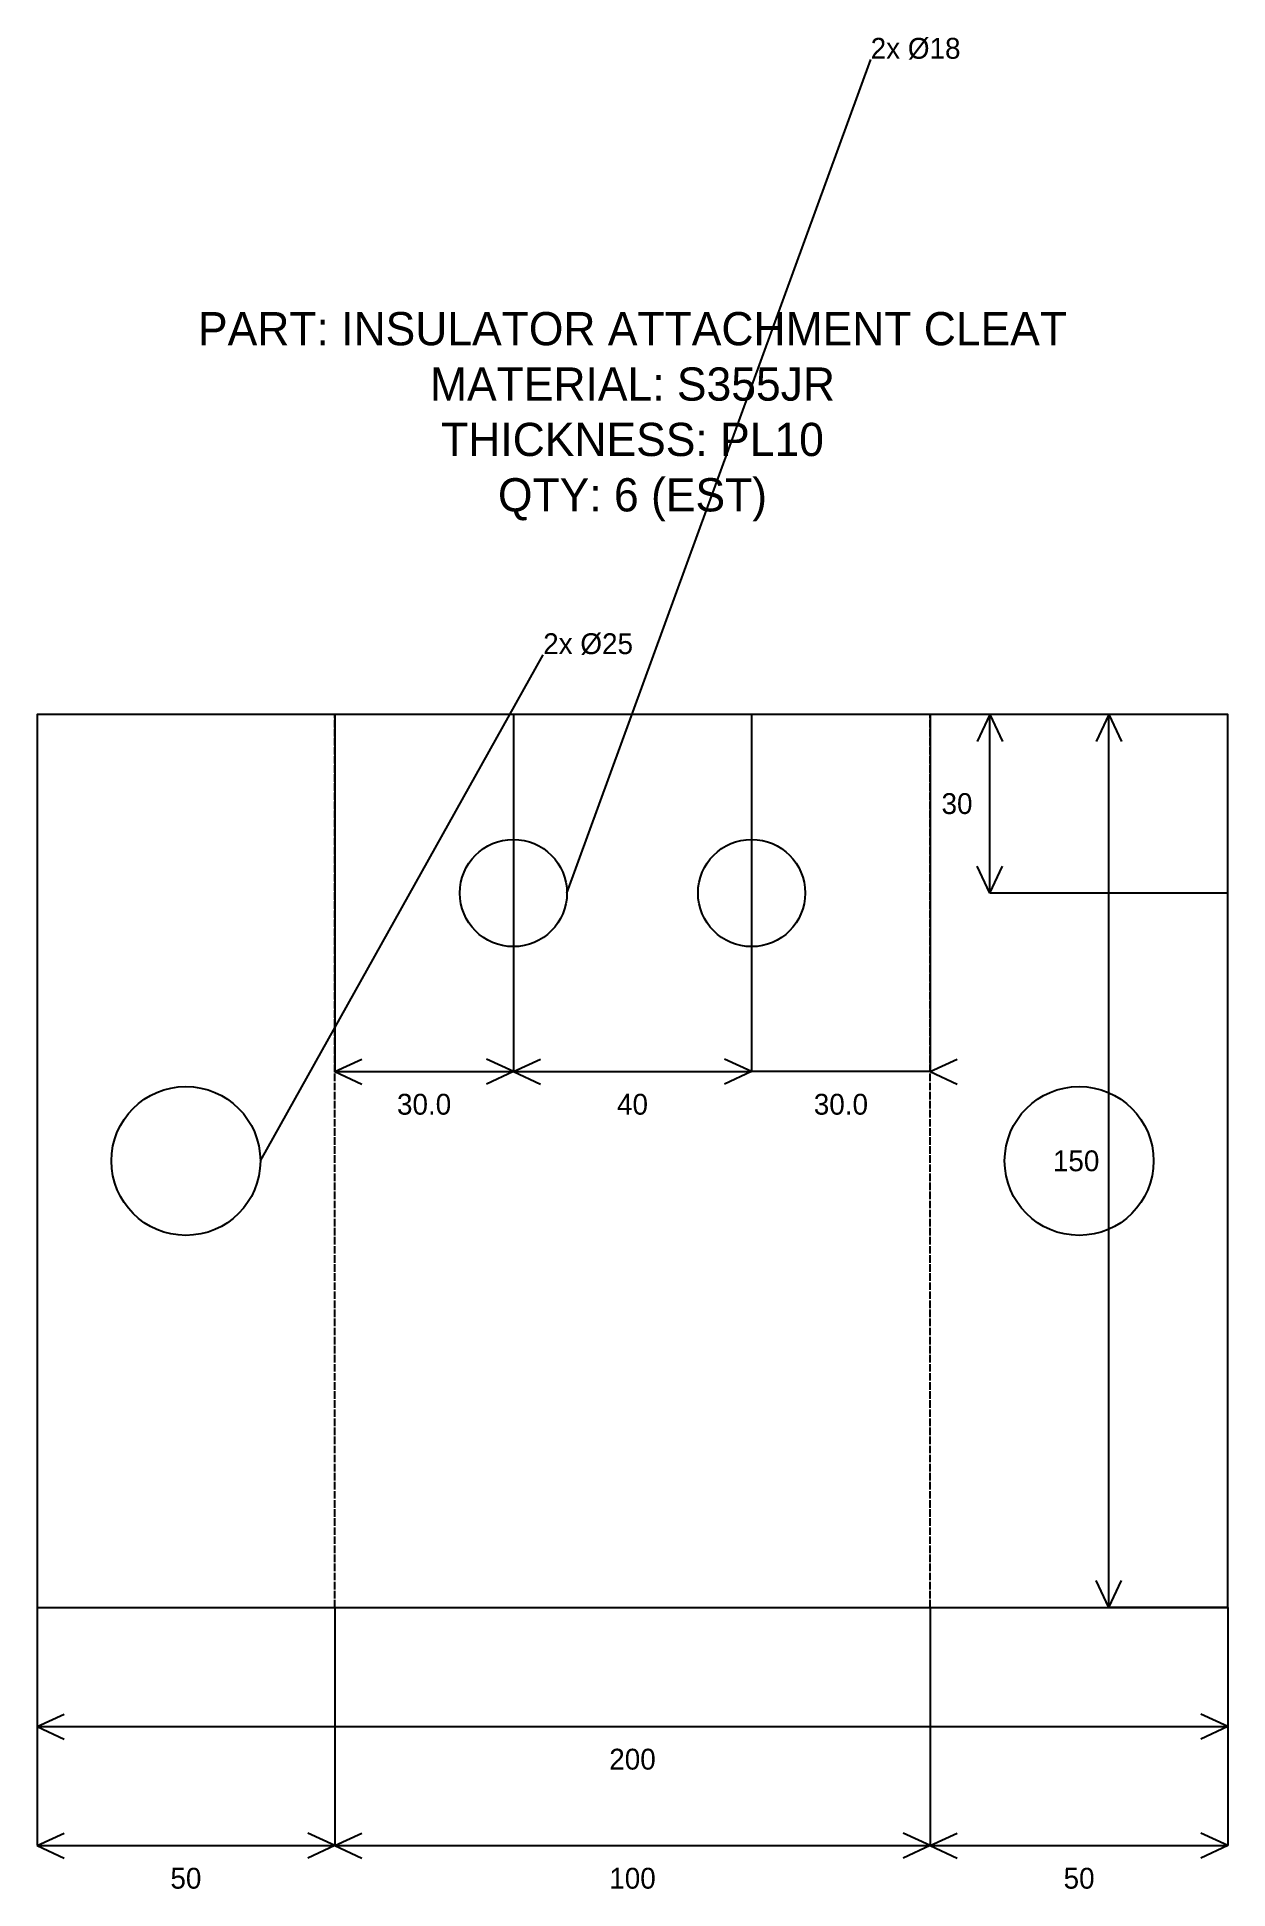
# Model space of a CAD drawing. Header units: millimetres. Extents: x 0 to 200, y -47 to 264.
import ezdxf

# ---------------------------------------------------------------- set-up
doc = ezdxf.new("R2010")
doc.units = ezdxf.units.MM
doc.linetypes.add('DASHED', pattern=[1.524, 1.27, -0.254])
for name, color, linetype in [('ANNOTATION', 1, 'Continuous'), ('DIMENSION', 3, 'Continuous'), ('GEOMETRY', 7, 'Continuous')]:
    doc.layers.add(name, color=color, linetype=linetype)

msp = doc.modelspace()

# ---------------------------------------------------------------- linework, layer by layer
at = {"layer": 'ANNOTATION'}
for p, q in [((89, 120), (140, 260)), ((37.5, 75), (85, 160))]:
    msp.add_line(p, q, dxfattribs=at)
at = {"layer": 'DIMENSION'}
for p, q in [((50, 150), (50, 90)), ((80, 150), (80, 90)), ((80, 150), (80, 90)), ((120, 150), (120, 90)), ((120, 150), (120, 90)), ((150, 150), (150, 90)), ((160, 150), (157.89, 145.47)), ((200, 150), (160, 150)), ((160, 120), (160, 150)), ((160, 150), (162.11, 145.47)), ((180, 150), (177.89, 145.47)), ((200, 150), (180, 150)), ((180, 0), (180, 150)), ((180, 150), (182.11, 145.47)), ((160, 120), (157.89, 124.53)), ((160, 120), (162.11, 124.53)), ((200, 120), (160, 120)), ((50, 90), (54.53, 92.11)), ((80, 90), (75.47, 92.11)), ((80, 90), (84.53, 92.11)), ((120, 90), (115.47, 92.11)), ((120, 90), (115.47, 92.11)), ((150, 90), (154.53, 92.11)), ((50, 90), (80, 90)), ((50, 90), (54.53, 87.89)), ((80, 90), (75.47, 87.89)), ((80, 90), (120, 90)), ((80, 90), (84.53, 87.89)), ((120, 90), (115.47, 87.89)), ((120, 90), (115.47, 87.89)), ((150, 90), (120, 90)), ((150, 90), (154.53, 87.89)), ((180, 0), (177.89, 4.53)), ((180, 0), (182.11, 4.53)), ((0, 0), (0, -20)), ((0, 0), (0, -40)), ((50, 0), (50, -40)), ((50, 0), (50, -40)), ((150, 0), (150, -40)), ((150, 0), (150, -40)), ((200, 0), (180, 0)), ((200, 0), (200, -20)), ((200, 0), (200, -40)), ((0, -20), (4.53, -17.89)), ((200, -20), (195.47, -17.89)), ((0, -20), (200, -20)), ((0, -20), (4.53, -22.11)), ((200, -20), (195.47, -22.11)), ((0, -40), (4.53, -37.89)), ((0, -40), (50, -40)), ((0, -40), (4.53, -42.11)), ((50, -40), (45.47, -37.89)), ((50, -40), (45.47, -42.11)), ((50, -40), (54.53, -37.89)), ((50, -40), (150, -40)), ((50, -40), (54.53, -42.11)), ((150, -40), (145.47, -37.89)), ((150, -40), (145.47, -42.11)), ((150, -40), (154.53, -37.89)), ((150, -40), (200, -40)), ((150, -40), (154.53, -42.11)), ((200, -40), (195.47, -37.89)), ((200, -40), (195.47, -42.11))]:
    msp.add_line(p, q, dxfattribs=at)
at = {"layer": 'GEOMETRY', "linetype": 'DASHED'}
for p, q in [((50, 0), (50, 150)), ((150, 0), (150, 150))]:
    msp.add_line(p, q, dxfattribs=at)
at = {"layer": 'GEOMETRY'}
msp.add_lwpolyline([(0, 0), (50, 0), (150, 0), (200, 0), (200, 150), (150, 150), (50, 150), (0, 150)], close=True, dxfattribs=at)
for centre, radius in [((80, 120), 9), ((120, 120), 9), ((25, 75), 12.5), ((175, 75), 12.5)]:
    msp.add_circle(centre, radius, dxfattribs=at)

# ---------------------------------------------------------------- texts
at = {"layer": 'ANNOTATION'}
for s, insert, char_height, attachment_point in [('2x Ø18', (140, 260), 3.5, 7), ('PART: INSULATOR ATTACHMENT CLEAT\\PMATERIAL: S355JR\\PTHICKNESS: PL10\\PQTY: 6 (EST)', (100, 200), 5.58, 5), ('2x Ø25', (85, 160), 3.5, 7), ('30', (154.5, 135), 3.5, 5), ('30.0', (65, 84.5), 3.5, 5), ('40', (100, 84.5), 3.5, 5), ('30.0', (135, 84.5), 3.5, 5), ('150', (174.5, 75), 3.5, 5), ('200', (100, -25.5), 3.5, 5), ('50', (25, -45.5), 3.5, 5), ('100', (100, -45.5), 3.5, 5), ('50', (175, -45.5), 3.5, 5)]:
    msp.add_mtext(s, dxfattribs=dict(at, insert=insert, char_height=char_height, attachment_point=attachment_point))

doc.saveas('drawing.dxf')
